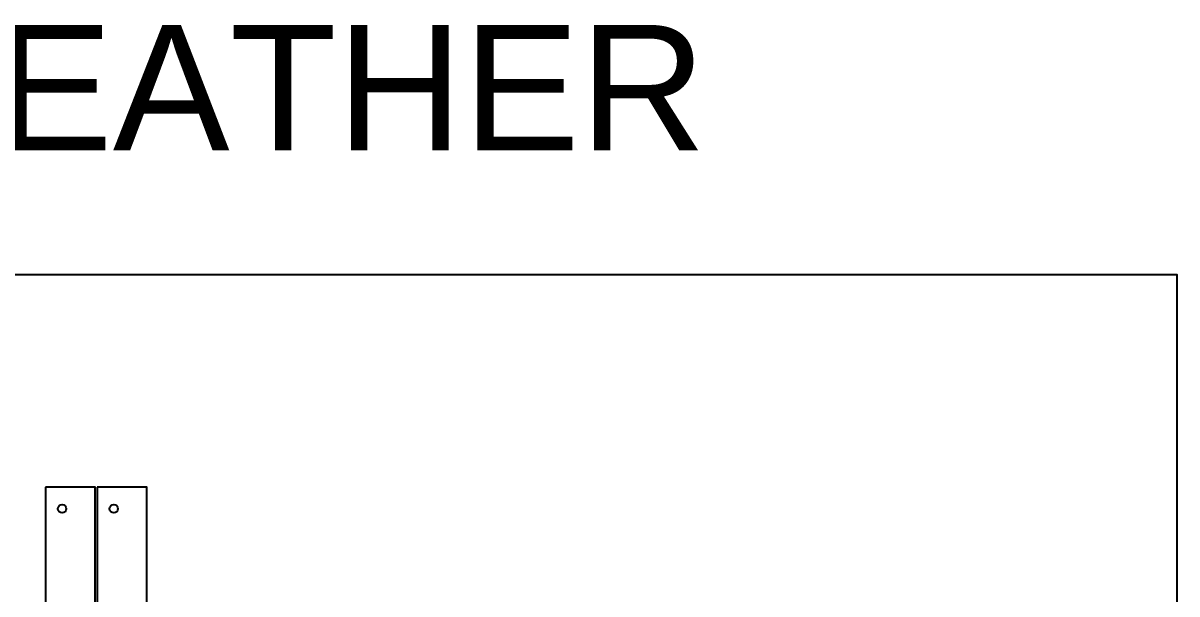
# Model space of a CAD drawing. Header units: inches. Extents: x 17799.5 to 17853.5, y 16359.4 to 16398.9.
# Drawn here: x 17825.86 to 17853.48, y 16385.21 to 16398.86 of the extents above; entities that cross this region are included whole.
import ezdxf

# ---------------------------------------------------------------- set-up
doc = ezdxf.new("R2010")
doc.units = ezdxf.units.IN
doc.header["$MEASUREMENT"] = 0
doc.layers.add('DEFAULT_LAYER', color=1, linetype='Continuous')
doc.styles.get("Standard").update_dxf_attribs({"font": 'arial.ttf'})

msp = doc.modelspace()

# ---------------------------------------------------------------- linework, layer by layer
at = {"color": 3}
msp.add_lwpolyline([(17799.502, 16392.851), (17853.48, 16392.851), (17853.48, 16359.424), (17799.502, 16359.424)], close=True, dxfattribs=at)
at = {"color": 1, "linetype": 'ByBlock'}
for points in [[(17826.402, 16387.769), (17826.402, 16364.269), (17827.589, 16364.269), (17827.589, 16387.769)], [(17827.639, 16387.769), (17827.639, 16364.269), (17828.826, 16364.269), (17828.826, 16387.769)]]:
    msp.add_lwpolyline(points, close=True, dxfattribs=at)
for centre in [(17826.795, 16387.25), (17828.032, 16387.25)]:
    msp.add_circle(centre, 0.1, dxfattribs=at)

# ---------------------------------------------------------------- texts
at = {"layer": 'DEFAULT_LAYER', "color": 3, "linetype": 'Continuous', "insert": (17799.611, 16398.819), "char_height": 3, "attachment_point": 1}
msp.add_mtext_dynamic_manual_height_columns('CURRENT WEATHER', width=259.63072, gutter_width=1, heights=[10.846], dxfattribs=at)

doc.saveas('drawing.dxf')
